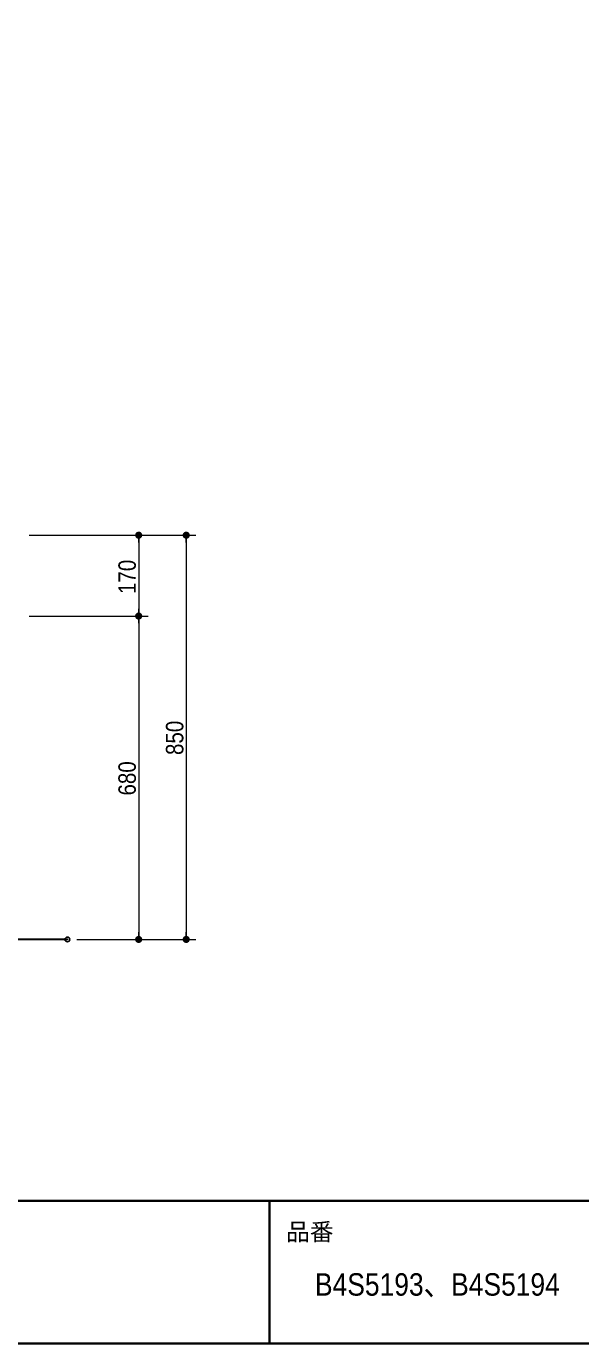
# Model space of a CAD drawing. Units: millimetres, scale not verified. Extents: x -6062 to 6062, y -3045 to 3045.
# Drawn here: x -1199 to -33, y -2770 to 0 of the extents above; entities that cross this region are included whole.
import ezdxf
from ezdxf.enums import TextEntityAlignment as Align

# ---------------------------------------------------------------- set-up
doc = ezdxf.new("R2010")
doc.units = ezdxf.units.MM
doc.header["$LTSCALE"] = 20
doc.header["$PDMODE"] = 32
doc.header["$PDSIZE"] = 10
for name, color, linetype, lineweight in [('0-1_1図面枠', 7, 'Continuous', 20), ('0-2_5ボウル・キャビネット', 7, 'Continuous', 15), ('0-4_0', 7, 'Continuous', 25), ('0-6_2寸法-1', 7, 'Continuous', 15)]:
    doc.layers.add(name, color=color, linetype=linetype, lineweight=lineweight)
doc.layers.add('0-5_Defpoints', color=7, linetype='Continuous')
doc.styles.add('ＭＳ Ｐゴシック', font='')
doc.styles.get('ＭＳ Ｐゴシック').set_extended_font_data('MS PGothic')

# ---------------------------------------------------------------- blocks, each defined once
blk = doc.blocks.new('グループ-7')
at = {"layer": '0-1_1図面枠', "lineweight": 35}
for p, q in [((-80000, -49400), (80000, -49400)), ((22000, -49400), (22000, -55400))]:
    blk.add_line(p, q, dxfattribs=at)
blk.add_lwpolyline([(-80000, 55400), (80000, 55400), (80000, -55400), (-80000, -55400)], close=True, dxfattribs=at)
blk = doc.blocks.new('図面枠')
at = {"layer": '0-1_1図面枠'}
blk.add_blockref('グループ-7', (0, 0), dxfattribs=at)
at = {"layer": '0-1_1図面枠', "style": 'ＭＳ Ｐゴシック'}
blk.add_text('品番', height=733.7, dxfattribs=at).set_placement((22696.5, -51284.2), align=Align.BOTTOM_LEFT)
blk = doc.blocks.new('_Dot')
at = {"layer": '0-4_0'}
blk.add_line((-10, 0), (-20, 0), dxfattribs=at)
for points in [[(0, 0), (-10, 0), (-9.92, 1.25)], [(0, 0), (-9.92, -1.25), (-10, 0)], [(0, 0), (-9.92, 1.25), (-9.69, 2.49)], [(0, 0), (-9.69, -2.49), (-9.92, -1.25)], [(0, 0), (-9.69, 2.49), (-9.3, 3.68)], [(0, 0), (-9.3, -3.68), (-9.69, -2.49)], [(0, 0), (-9.3, 3.68), (-8.76, 4.82)], [(0, 0), (-8.76, -4.82), (-9.3, -3.68)], [(0, 0), (-8.76, 4.82), (-8.09, 5.88)], [(0, 0), (-8.09, -5.88), (-8.76, -4.82)], [(0, 0), (-8.09, 5.88), (-7.29, 6.85)], [(0, 0), (-7.29, -6.85), (-8.09, -5.88)], [(0, 0), (-7.29, 6.85), (-6.37, 7.71)], [(0, 0), (-6.37, -7.71), (-7.29, -6.85)], [(0, 0), (-6.37, 7.71), (-5.36, 8.44)], [(0, 0), (-5.36, -8.44), (-6.37, -7.71)], [(0, 0), (-5.36, 8.44), (-4.26, 9.05)], [(0, 0), (-4.26, -9.05), (-5.36, -8.44)], [(0, 0), (-4.26, 9.05), (-3.09, 9.51)], [(0, 0), (-3.09, -9.51), (-4.26, -9.05)], [(0, 0), (-3.09, 9.51), (-1.87, 9.82)], [(0, 0), (-1.87, -9.82), (-3.09, -9.51)], [(0, 0), (-1.87, 9.82), (-0.63, 9.98)], [(0, 0), (-0.63, -9.98), (-1.87, -9.82)], [(0, 0), (-0.63, 9.98), (0.63, 9.98)], [(0, 0), (0.63, -9.98), (-0.63, -9.98)], [(0, 0), (0.63, 9.98), (1.87, 9.82)], [(0, 0), (1.87, 9.82), (3.09, 9.51)], [(0, 0), (3.09, 9.51), (4.26, 9.05)], [(0, 0), (4.26, 9.05), (5.36, 8.44)], [(0, 0), (5.36, 8.44), (6.37, 7.71)], [(0, 0), (6.37, 7.71), (7.29, 6.85)], [(0, 0), (7.29, 6.85), (8.09, 5.88)], [(0, 0), (8.09, 5.88), (8.76, 4.82)], [(0, 0), (8.76, 4.82), (9.3, 3.68)], [(0, 0), (9.3, 3.68), (9.69, 2.49)], [(0, 0), (9.69, 2.49), (9.92, 1.25)], [(0, 0), (9.92, 1.25), (10, 0)], [(0, 0), (1.87, -9.82), (0.63, -9.98)], [(0, 0), (3.09, -9.51), (1.87, -9.82)], [(0, 0), (4.26, -9.05), (3.09, -9.51)], [(0, 0), (5.36, -8.44), (4.26, -9.05)], [(0, 0), (6.37, -7.71), (5.36, -8.44)], [(0, 0), (7.29, -6.85), (6.37, -7.71)], [(0, 0), (8.09, -5.88), (7.29, -6.85)], [(0, 0), (8.76, -4.82), (8.09, -5.88)], [(0, 0), (9.3, -3.68), (8.76, -4.82)], [(0, 0), (9.69, -2.49), (9.3, -3.68)], [(0, 0), (9.92, -1.25), (9.69, -2.49)], [(0, 0), (10, 0), (9.92, -1.25)]]:
    blk.add_solid(points, dxfattribs=at)

msp = doc.modelspace()

# ---------------------------------------------------------------- linework, layer by layer
at = {"layer": '0-2_5ボウル・キャビネット', "lineweight": 30}
msp.add_line((-1112.5, -1920), (-2212.5, -1920), dxfattribs=at)
at = {"layer": '0-5_Defpoints'}
for p in [(-962.5, -1070), (-962.5, -1240), (-1112.5, -1920), (-962.5, -1920), (-962.5, -1920), (-862.5, -1920)]:
    msp.add_point(p, dxfattribs=at)
at = {"layer": '0-6_2寸法-1'}
for p, q in [((-1192.5, -1070), (-942.5, -1070)), ((-942.5, -1070), (-842.5, -1070)), ((-962.5, -1085.01), (-962.5, -1224.99)), ((-862.5, -1085.01), (-862.5, -1904.99)), ((-1192.5, -1240), (-942.5, -1240)), ((-1192.5, -1240), (-942.5, -1240)), ((-962.5, -1255.01), (-962.5, -1904.99)), ((-1092.5, -1920), (-942.5, -1920)), ((-942.5, -1920), (-842.5, -1920))]:
    msp.add_line(p, q, dxfattribs=at)

# ---------------------------------------------------------------- block references
at = {"layer": '0-1_1図面枠', "xscale": 0.05, "yscale": 0.05}
msp.add_blockref('図面枠', (-1787.5, 0), dxfattribs=at)
at = {"layer": '0-6_2寸法-1', "xscale": 0.7503418, "yscale": 0.7503418}
for p, rotation in [((-962.5, -1070), 90), ((-862.5, -1070), 90), ((-962.5, -1240), 270), ((-962.5, -1240), 90), ((-962.5, -1920), 270), ((-862.5, -1920), 270)]:
    msp.add_blockref('_Dot', p, dxfattribs=dict(at, rotation=rotation))

# ---------------------------------------------------------------- texts
at = {"layer": '0-1_1図面枠', "style": 'ＭＳ Ｐゴシック', "width": 0.9}
msp.add_text('B4S5193、B4S5194', height=47.17, dxfattribs=at).set_placement((-591.72, -2683.26), align=Align.BOTTOM_LEFT)
at = {"layer": '0-6_2寸法-1', "style": 'ＭＳ Ｐゴシック', "width": 0.9}
for s, p in [('170', (-957.54, -1193.61)), ('850', (-857.54, -1532.18)), ('680', (-957.54, -1617.38))]:
    msp.add_text(s, height=36.66, rotation=90, dxfattribs=at).set_placement(p, align=Align.BOTTOM_LEFT)

doc.saveas('drawing.dxf')
